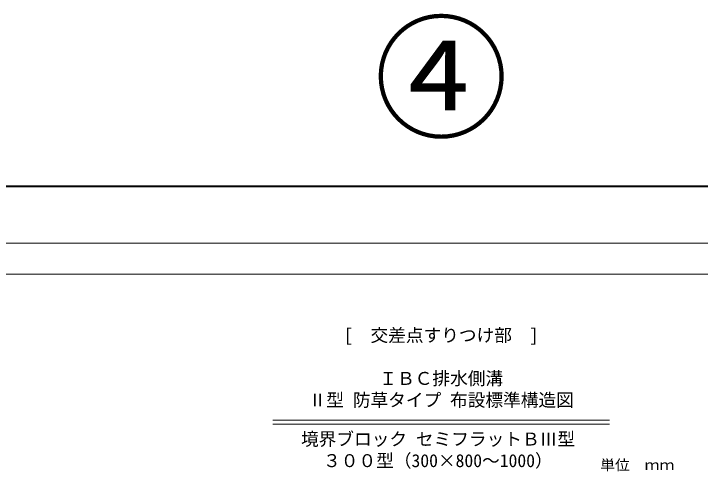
# Model space of a CAD drawing. Units: millimetres at full size; details may follow other scales. Extents: x 164402 to 209100, y 872507 to 885397.
# Drawn here: x 174626 to 177276, y 877147 to 878913 of the extents above; entities that cross this region are included whole.
import ezdxf
from ezdxf.enums import TextEntityAlignment as Align

# ---------------------------------------------------------------- set-up
doc = ezdxf.new("R2010")
doc.units = ezdxf.units.MM
doc.header["$LTSCALE"] = 40
for name, color, linetype, lineweight in [('0_2', 7, 'Continuous', 13), ('図枠', 7, 'Continuous', 5), ('補助線', 8, 'Continuous', 13)]:
    doc.layers.add(name, color=color, linetype=linetype, lineweight=lineweight)
doc.layers.add('文字', color=7, linetype='Continuous')
doc.styles.add('ＭＳ ゴシック', font='')
doc.styles.add('ＭＳ 明朝', font='')
doc.styles.get('ＭＳ ゴシック').set_extended_font_data('MS Gothic')
doc.styles.get('ＭＳ 明朝').set_extended_font_data('MS Mincho')

msp = doc.modelspace()

# ---------------------------------------------------------------- linework, layer by layer
at = {"layer": '0_2', "lineweight": 20}
for p, q in [((175626.32, 877343.55), (176926.32, 877343.55)), ((175626.32, 877328.55), (176926.32, 877328.55))]:
    msp.add_line(p, q, dxfattribs=at)
at = {"layer": '図枠', "lineweight": 40}
msp.add_line((172376.24, 878247.22), (180176.24, 878247.22), dxfattribs=at)
at = {"layer": '図枠', "lineweight": 13}
for p, q in [((172676.24, 878027.22), (179876.24, 878027.22)), ((172676.24, 877907.22), (179876.24, 877907.22))]:
    msp.add_line(p, q, dxfattribs=at)

# ---------------------------------------------------------------- texts
at = {"layer": '文字', "style": 'ＭＳ 明朝'}
for s, p in [('[\u3000交差点すりつけ部\u3000]', (175901.02, 877696.68)), ('ＩＢＣ排水側溝', (176037.52, 877530.01)), ('Ⅱ型 防草タイプ 布設標準構造図', (175764.52, 877446.68)), ('境界ブロック セミフラットＢⅢ型', (175735.01, 877295.97)), ('３００型（300×800～1000）', (175820.33, 877212.64))]:
    msp.add_text(s, height=50.04, dxfattribs=at).set_placement(p, align=Align.TOP_LEFT)
at = {"layer": '文字', "style": 'ＭＳ 明朝', "width": 1.05}
msp.add_text('単位\u3000ｍｍ', height=40.03, dxfattribs=at).set_placement((177176.32, 877139.02), align=Align.BOTTOM_RIGHT)
at = {"layer": '補助線', "color": 1, "style": 'ＭＳ ゴシック'}
msp.add_text('④', height=379.8, dxfattribs=at).set_placement((176276.24, 878360.31), align=Align.BOTTOM_CENTER)

doc.saveas('drawing.dxf')
